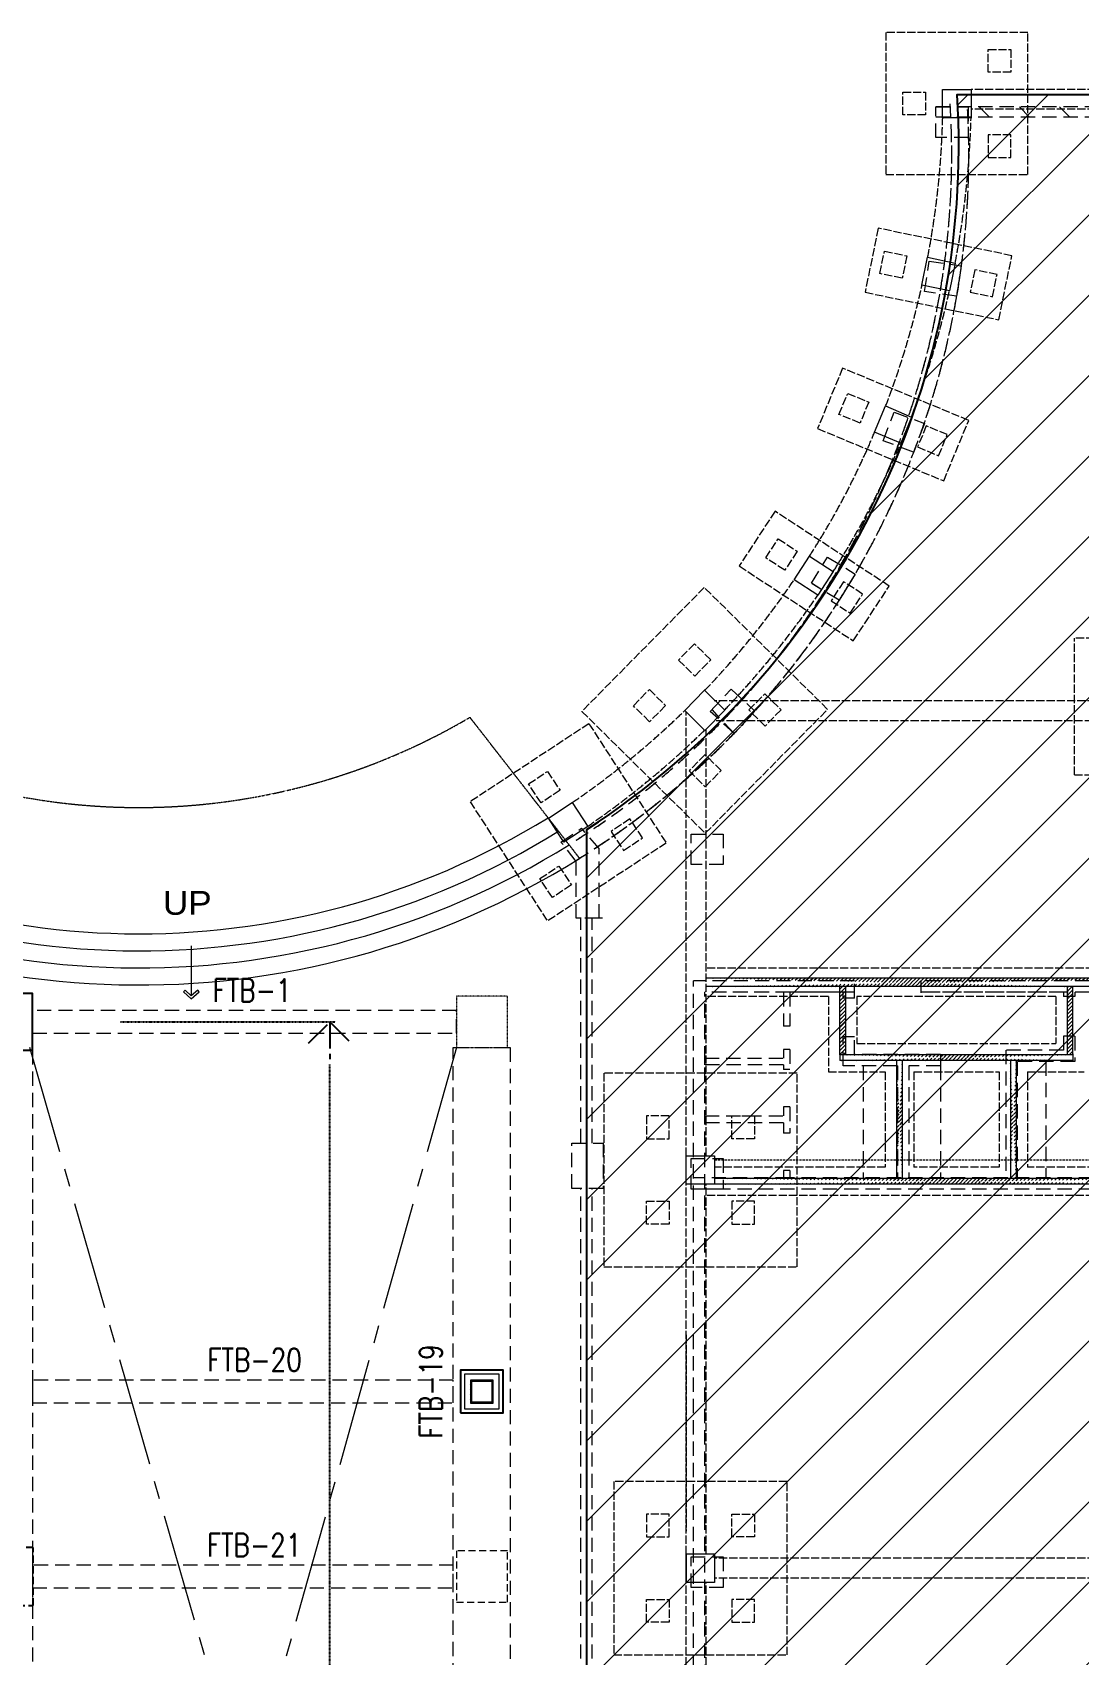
# Model space of a CAD drawing. Header units: millimetres. Extents: x 281969 to 501238, y -16030 to 119854.
# Drawn here: x 376889 to 395299, y 61835 to 90372 of the extents above; entities that cross this region are included whole.
import ezdxf

# ---------------------------------------------------------------- set-up
doc = ezdxf.new("R2010")
doc.units = ezdxf.units.MM
doc.header["$MEASUREMENT"] = 0
for name, pattern in [('ACAD_ISO02W100', [15, 12, -3]), ('CENTER2', [28.575, 19.05, -3.175, 3.175, -3.175]), ('DASHED', [0.75, 0.5, -0.25]), ('HIDDEN', [0.375, 0.25, -0.125]), ('HIDDEN2', [4.7625, 3.175, -1.5875]), ('PHANTOM2', [1.25, 0.625, -0.125, 0.125, -0.125, 0.125, -0.125])]:
    doc.linetypes.add(name, pattern=pattern)
doc.layers.get('0').update_dxf_attribs({"lineweight": 9})
for name, color, linetype, lineweight in [('A_ARCHITECTURAL BACKGROUND', 251, 'Continuous', 5), ('BASE PLATE', 5, 'Continuous', 18), ('BEAMS1', 2, 'HIDDEN', 9), ('BOUNDARY', 2, 'Continuous', 25), ('COLUMN', 7, 'Continuous', 13), ('GIRDER BEAM', 2, 'HIDDEN', 15), ('GIRDER GIRT', 4, 'HIDDEN', 18), ('HATCH', 8, 'Continuous', 5), ('OUTLINE', 252, 'CENTER2', 9), ('PEDESTAL CONCRETE', 20, 'Continuous', 25), ('PILECAPBAR', 40, 'ACAD_ISO02W100', 25), ('S-ANNO-DIMS', 252, 'Continuous', 5), ('S-Anno-Symb', 143, 'PHANTOM2', 15), ('TEXT_GG', 3, 'Continuous', 30), ('wall', 4, 'Continuous', 25), ('WALLFOOTING', 3, 'ACAD_ISO02W100', 20)]:
    doc.layers.add(name, color=color, linetype=linetype, lineweight=lineweight)
doc.styles.add('1', font='simplex.shx', dxfattribs={"width": 0.85, "height": 300})
doc.styles.add('MMTX$0$ESMX$0$X-OPTA1D', font='x-opta1d')
doc.styles.add('SIMPLEX', font='SIMPLEX.shx', dxfattribs={"width": 0.8, "height": 500})
doc.dimstyles.new('DIM_100', dxfattribs={"dimtxt": 400, "dimasz": 2, "dimexe": 100, "dimexo": 250, "dimgap": 250, "dimtad": 1, "dimdec": 0, "dimrnd": 1, "dimzin": 1, "dimdsep": 46, "dimtxsty": '1', "dimblk1": 'ESCADIM_ARW', "dimblk2": 'ESCADIM_ARW', "dimsah": 1, "dimcen": 50, "dimclrd": 256, "dimclre": 256, "dimclrt": 52, "dimazin": 0, "dimtfac": 1, "dimtdec": 0, "dimtofl": 0, "dimtmove": 0, "dimatfit": 3, "dimldrblk": 'ESCADIM_ARW', "dimfxl": 1, "dimtolj": 1, "dimtzin": 0, "dimarcsym": 0})
pattern_1 = [(225, (1744598.53, 1414065.856), (33.6759605, -33.6759605), [])]
pattern_2 = [(135, (-83138.37034, 154219.73038), (-0.1767766953, -0.1767766953), [])]

# ---------------------------------------------------------------- blocks, each defined once
blk = doc.blocks.new('FOUNDATION_JUBILLE')
at = {"layer": 'WALLFOOTING', "linetype": 'ACAD_ISO02W100', "lineweight": 20, "ltscale": 12}
h = blk.add_hatch(dxfattribs=at)
h.set_pattern_fill('ANSI31', color=256, scale=15, angle=-180, style=0)
h.set_pattern_definition(pattern_1)
edge = h.paths.add_edge_path()
edge.add_line((-103705, -46257), (-112505, -46257))
edge.add_line((-103705, -46107), (-112505, -46107))
edge.add_line((-106155, -46257), (-108755, -46257))
h = blk.add_hatch(dxfattribs=at)
h.set_pattern_fill('ANSI31', color=256, scale=15, angle=-180, style=0)
h.set_pattern_definition(pattern_1)
edge = h.paths.add_edge_path()
edge.add_line((-110155, -47457), (-110155, -46257))
edge.add_line((-110055, -46257), (-110055, -47457))
h = blk.add_hatch(dxfattribs=at)
h.set_pattern_fill('ANSI31', color=256, scale=15, angle=-180, style=0)
h.set_pattern_definition(pattern_1)
edge = h.paths.add_edge_path()
edge.add_line((-106055, -47457), (-106055, -46257))
edge.add_line((-106155, -46257), (-106155, -47457))
h = blk.add_hatch(dxfattribs=at)
h.set_pattern_fill('ANSI31', color=256, scale=15, angle=-180, style=0)
h.set_pattern_definition(pattern_1)
edge = h.paths.add_edge_path()
edge.add_line((-106055, -47457), (-110155, -47457))
edge.add_line((-106055, -47557), (-110155, -47557))
h = blk.add_hatch(dxfattribs=at)
h.set_pattern_fill('ANSI31', color=256, scale=15, angle=-180, style=0)
h.set_pattern_definition(pattern_1)
edge = h.paths.add_edge_path()
edge.add_line((-109155, -47557), (-109155, -49632))
edge.add_line((-109055, -47557), (-109055, -49632))
h = blk.add_hatch(dxfattribs=at)
h.set_pattern_fill('ANSI31', color=256, scale=15, angle=-180, style=0)
h.set_pattern_definition(pattern_1)
edge = h.paths.add_edge_path()
edge.add_line((-107055, -47557), (-107055, -49632))
edge.add_line((-107155, -47557), (-107155, -49632))
h = blk.add_hatch(dxfattribs=at)
h.set_pattern_fill('ANSI31', color=256, scale=15, angle=-180, style=0)
h.set_pattern_definition(pattern_1)
edge = h.paths.add_edge_path()
edge.add_line((-103855, -49632), (-112355, -49632))
edge.add_line((-103855, -49732), (-112355, -49732))
at = {"layer": 'BEAMS1', "color": 2, "linetype": 'HIDDEN2', "lineweight": 20, "ltscale": 12}
blk.add_line((-103855, -49307, 0), (-112355, -49307, 0), dxfattribs=at)
at = {"layer": 'COLUMN', "lineweight": 20}
blk.add_line((-112855, -56232, 0), (-112855, -56732, 0), dxfattribs=at)
at = {"layer": 'COLUMN', "lineweight": 20, "elevation": 0}
for points in [[(-107846, -30982), (-108346, -30982), (-108346, -30482), (-107846, -30482)], [(-108124, -33536), (-108224, -34023), (-108714, -33922), (-108613, -33432)], [(-108891, -36243), (-109081, -36702), (-109543, -36511), (-109352, -36049)], [(-110269, -38961), (-110539, -39378), (-110959, -39107), (-110687, -38687)], [(-112175, -41399), (-112531, -41047), (-112882, -41403), (-112527, -41754)], [(-114586, -43445), (-115005, -43717), (-115275, -43299), (-114859, -43022)], [(-112355, -49732), (-112855, -49732), (-112855, -49232), (-112355, -49232)], [(-112355, -49732), (-112855, -49732), (-112855, -49232), (-112355, -49232)], [(-112355, -56732), (-112855, -56732), (-112855, -56232), (-112355, -56232)]]:
    blk.add_lwpolyline(points, close=True, dxfattribs=at)
blk.add_lwpolyline([(-112855, -56232), (-112355, -56232), (-112355, -56732), (-112855, -56732)], dxfattribs=at)
at = {"layer": 'PILECAPBAR', "color": 40, "lineweight": 20, "ltscale": 12}
for p, q in [((-103855, -30482, 0), (-107846, -30482, 0)), ((-103855, -30832, 0), (-107846, -30832, 0)), ((-106030, -42532, 0), (-106030, -40132, 0)), ((-101180, -40132, 0), (-106030, -40132, 0)), ((-103855, -41232, 0), (-112363, -41232, 0)), ((-114566, -41635, 0), (-116655, -43008, 0)), ((-114566, -41635, 0), (-113206, -43733, 0)), ((-112855, -49232, 0), (-112855, -41430, 0)), ((-96705, -41582, 0), (-112363, -41582, 0)), ((-112505, -49232, 0), (-112505, -41732, 0)), ((-106030, -42532, 0), (-101180, -42532, 0)), ((-116655, -43008, 0), (-115295, -45106, 0)), ((-113206, -43733, 0), (-115295, -45106, 0)), ((-112855, -56232, 0), (-112855, -49732, 0)), ((-112505, -56232, 0), (-112505, -49732, 0)), ((-112855, -52382, 0), (-112855, -55832, 0)), ((-103855, -56307, 0), (-112355, -56307, 0)), ((-112855, -63232, 0), (-112855, -56732, 0)), ((-112505, -63232, 0), (-112505, -56732, 0)), ((-103855, -56657, 0), (-112355, -56657, 0))]:
    blk.add_line(p, q, dxfattribs=at)
for points, elevation in [([(-106846, -29482), (-109346, -29482), (-109346, -31982), (-106846, -31982)], 0), ([(-107146, -30182), (-107546, -30182), (-107546, -29782), (-107146, -29782)], 0), ([(-108646, -30932), (-109046, -30932), (-109046, -30532), (-108646, -30532)], 0), ([(-107146, -31282), (-107546, -31282), (-107546, -31682), (-107146, -31682)], 0), ([(-107128, -33407), (-109479, -32923), (-109710, -34050), (-107359, -34533)], 0), ([(-109369, -33329), (-108977, -33409), (-109057, -33801), (-109449, -33721)], 0), ([(-107389, -33736), (-107781, -33655), (-107861, -34047), (-107469, -34128)], 0), ([(-107888, -36303), (-110105, -35384), (-110545, -36447), (-108328, -37365)], 0), ([(-110016, -35827), (-109646, -35980), (-109799, -36350), (-110169, -36196)], 0), ([(-108264, -36553), (-108633, -36400), (-108786, -36769), (-108417, -36923)], 0), ([(-109286, -39216), (-111293, -37900), (-111924, -38862), (-109917, -40178)], 0), ([(-111237, -38384), (-110903, -38604), (-111123, -38938), (-111457, -38718)], 0), ([(-112537, -39240), (-114690, -41418), (-112520, -43562), (-110368, -41383)], -375), ([(-109753, -39357), (-110088, -39139), (-110306, -39474), (-109971, -39692)], 0), ([(-112709, -40231), (-112990, -40516), (-112705, -40797), (-112424, -40512)], 0), ([(-113784, -41320), (-113503, -41035), (-113218, -41316), (-113500, -41601)], 0), ([(-111187, -41391), (-111468, -41676), (-111753, -41394), (-111471, -41110)], 0), ([(-112521, -42744), (-112240, -42460), (-112524, -42179), (-112805, -42463)], -375), ([(-115073, -42806), (-115406, -43028), (-115627, -42695), (-115295, -42473)], 0), ([(-113955, -43865), (-113622, -43643), (-113844, -43310), (-114177, -43532)], 0), ([(-114873, -44470), (-115206, -44692), (-115428, -44359), (-115095, -44138)], 0), ([(-110905, -47782), (-114305, -47782), (-114305, -51182), (-110905, -51182)], 0), ([(-113155, -48532), (-113555, -48532), (-113555, -48932), (-113155, -48932)], 0), ([(-112055, -48532), (-111655, -48532), (-111655, -48932), (-112055, -48932)], 0), ([(-113155, -50432), (-113555, -50432), (-113555, -50032), (-113155, -50032)], 0), ([(-112055, -50432), (-111655, -50432), (-111655, -50032), (-112055, -50032)], 0), ([(-111080, -54957), (-114130, -54957), (-114130, -58007), (-111080, -58007)], 0), ([(-113555, -55932), (-113155, -55932), (-113155, -55532), (-113555, -55532)], 0), ([(-111655, -55932), (-112055, -55932), (-112055, -55532), (-111655, -55532)], 0), ([(-113555, -57032), (-113155, -57032), (-113155, -57432), (-113555, -57432)], 0), ([(-111655, -57032), (-112055, -57032), (-112055, -57432), (-111655, -57432)], 0)]:
    blk.add_lwpolyline(points, close=True, dxfattribs=dict(at, elevation=elevation))
for centre, radius, start, end in [((-123419, -30610, 0), 15078, 349.2069, 358.6312), ((-123850, -30525, 0), 16010, 349.1598, 358.3633), ((-122960, -30803, 0), 14588, 338.9166, 347.6495), ((-123850, -30525, 0), 16010, 339.0787, 347.3811), ((-122233, -31228, 0), 13746, 327.1349, 337.398), ((-123411, -30612, 0), 15569, 327.5724, 336.9737), ((-123179, -30833, 0), 14758, 316.1917, 325.9001), ((-123411, -30612, 0), 15569, 316.169, 325.7432), ((-123179, -30833, 0), 14758, 304.318, 314.2504), ((-123411, -30612, 0), 15569, 304.5157, 314.3289)]:
    blk.add_arc(centre, radius, start, end, dxfattribs=at)
at = {"layer": 'wall', "lineweight": 20}
for p, q in [((-103705, -46107, 0), (-112505, -46107, 0)), ((-103705, -46257, 0), (-112505, -46257, 0)), ((-110155, -47457, 0), (-110155, -46257, 0)), ((-110055, -46257, 0), (-110055, -47457, 0)), ((-106155, -46257, 0), (-108755, -46257, 0)), ((-106155, -46257, 0), (-106155, -47457, 0)), ((-106055, -47457, 0), (-106055, -46257, 0)), ((-106055, -47457, 0), (-110155, -47457, 0)), ((-106055, -47557, 0), (-110155, -47557, 0)), ((-109155, -47557, 0), (-109155, -49632, 0)), ((-109055, -47557, 0), (-109055, -49632, 0)), ((-107155, -47557, 0), (-107155, -49632, 0)), ((-107055, -47557, 0), (-107055, -49632, 0)), ((-103855, -49632, 0), (-112355, -49632, 0)), ((-103855, -49732, 0), (-112355, -49732, 0))]:
    blk.add_line(p, q, dxfattribs=at)
at = {"layer": 'WALLFOOTING', "linetype": 'ACAD_ISO02W100', "lineweight": 20, "ltscale": 12}
for p, q in [((-103705, -45932, 0), (-112505, -45932, 0)), ((-110355, -46432, 0), (-112505, -46432, 0)), ((-110355, -46432, 0), (-110355, -47757, 0)), ((-109855, -46432, 0), (-109855, -47257, 0)), ((-106355, -46432, 0), (-109855, -46432, 0)), ((-106355, -46432, 0), (-106355, -47257, 0)), ((-109855, -47257, 0), (-106355, -47257, 0)), ((-110155, -47457, 0), (-110155, -47557, 0)), ((-106055, -47438, 0), (-106055, -47457, 0)), ((-106055, -47457, 0), (-106055, -47557, 0)), ((-110355, -47757, 0), (-109355, -47757, 0)), ((-109355, -47757, 0), (-109355, -49432, 0)), ((-108855, -47757, 0), (-108855, -49432, 0)), ((-108855, -47757, 0), (-107355, -47757, 0)), ((-107355, -47757, 0), (-107355, -49432, 0)), ((-106855, -47757, 0), (-106855, -49432, 0)), ((-106855, -47757, 0), (-105855, -47757, 0)), ((-109355, -49432, 0), (-112355, -49432, 0)), ((-107355, -49432, 0), (-108855, -49432, 0)), ((-103855, -49432, 0), (-106855, -49432, 0)), ((-103705, -49932, 0), (-112505, -49932, 0))]:
    blk.add_line(p, q, dxfattribs=at)
blk = doc.blocks.new('G_GIRT')
at = {"layer": 'GIRDER GIRT', "linetype": 'HIDDEN', "ltscale": 1000, "elevation": 0}
for points in [[(51955, 75700), (44503, 75700), (44503, 75300), (51955, 75300)], [(52900, 56473), (51900, 56473), (51900, 75050), (52900, 75050)], [(51900, 65948), (44500, 65948), (44500, 65548), (51900, 65548)]]:
    blk.add_lwpolyline(points, close=True, dxfattribs=at)
at = {"layer": 'GIRDER GIRT', "linetype": 'HIDDEN', "ltscale": 1000}
for points in [[(44500, 56400), (43500, 56400), (43500, 75002), (44500, 75002)], [(51900, 69201), (44500, 69201), (44500, 68801), (51900, 68801)]]:
    blk.add_lwpolyline(points, close=True, dxfattribs=at)
blk = doc.blocks.new('EXISTING')
at = {"layer": 'HATCH', "linetype": 'HIDDEN', "ltscale": 0.5}
h = blk.add_hatch(dxfattribs=at)
h.set_pattern_fill('ANSI31', color=256, scale=2, angle=90, style=0)
h.set_pattern_definition(pattern_2)
h.paths.add_polyline_path([(-79726.716, -2147.869), (-79726.716, -2147.959), (-79724.779, -2147.959), (-79724.779, -2147.869)])
h = blk.add_hatch(dxfattribs=at)
h.set_pattern_fill('ANSI31', color=256, scale=2, angle=90, style=0)
h.set_pattern_definition(pattern_2)
h.paths.add_polyline_path([(-79726.716, -2147.869), (-79726.716, -2147.959), (-79724.779, -2147.959), (-79724.779, -2147.869)])
for p, q in [((-79717.504, -2147.869), (-79727.001, -2147.869)), ((-79717.504, -2147.959), (-79727.001, -2147.959)), ((-79728.775, -2153.377), (-79728.968, -2153.166)), ((-79728.775, -2153.377), (-79728.968, -2153.166)), ((-79730.296, -2154.331), (-79730.115, -2154.209)), ((-79730.296, -2154.331), (-79730.115, -2154.209)), ((-79729.961, -2154.388), (-79730.115, -2154.209)), ((-79729.961, -2154.388), (-79730.115, -2154.209)), ((-79730.163, -2154.502), (-79730.296, -2154.331)), ((-79730.163, -2154.502), (-79730.296, -2154.331)), ((-79730.163, -2155.001), (-79730.163, -2154.502)), ((-79730.163, -2155.001), (-79730.163, -2154.502)), ((-79729.961, -2155.001), (-79729.961, -2154.388)), ((-79729.961, -2155.001), (-79729.961, -2154.388)), ((-79729.961, -2155.001), (-79730.163, -2155.001)), ((-79729.931, -2155.001), (-79730.163, -2155.001)), ((-79730.123, -2156.977), (-79730.123, -2155.001)), ((-79730.023, -2156.977), (-79730.023, -2155.001)), ((-79729.132, -2163.289), (-79729.132, -2155.551)), ((-79727.715, -2155.551), (-79729.132, -2155.551)), ((-79727.715, -2155.551), (-79729.132, -2155.551)), ((-79727.715, -2155.551), (-79729.132, -2155.551)), ((-79729.032, -2163.189), (-79729.032, -2155.651)), ((-79728.284, -2155.651), (-79729.032, -2155.651)), ((-79728.284, -2155.651), (-79729.032, -2155.651)), ((-79727.715, -2155.651), (-79729.032, -2155.651)), ((-79728.341, -2155.651), (-79728.341, -2155.95)), ((-79728.284, -2155.651), (-79728.284, -2155.95)), ((-79727.815, -2155.651), (-79728.284, -2155.651)), ((-79727.815, -2155.651), (-79728.284, -2155.651)), ((-79727.815, -2155.704), (-79727.815, -2155.651)), ((-79727.715, -2155.704), (-79727.715, -2155.551)), ((-79720.964, -2155.552), (-79727.132, -2155.552)), ((-79727.132, -2155.552), (-79727.132, -2155.652)), ((-79720.964, -2155.552), (-79727.132, -2155.552)), ((-79727.132, -2155.552), (-79727.132, -2155.652)), ((-79720.964, -2155.552), (-79727.132, -2155.552)), ((-79727.132, -2155.558), (-79727.132, -2155.658)), ((-79725.879, -2155.652), (-79727.132, -2155.652)), ((-79725.879, -2155.652), (-79727.132, -2155.652)), ((-79720.964, -2155.652), (-79727.132, -2155.652)), ((-79725.879, -2155.652), (-79725.879, -2155.688)), ((-79725.879, -2155.652), (-79725.879, -2155.688)), ((-79725.879, -2155.652), (-79725.879, -2155.688)), ((-79720.964, -2155.652), (-79725.779, -2155.652)), ((-79725.779, -2155.652), (-79725.779, -2155.688)), ((-79720.964, -2155.652), (-79725.779, -2155.652)), ((-79725.779, -2155.652), (-79725.779, -2155.688)), ((-79725.779, -2155.652), (-79725.779, -2155.688)), ((-79727.715, -2155.704), (-79727.815, -2155.704)), ((-79725.779, -2155.688), (-79725.879, -2155.688)), ((-79725.779, -2155.688), (-79725.879, -2155.688)), ((-79725.779, -2155.688), (-79725.879, -2155.688)), ((-79728.284, -2155.95), (-79728.341, -2155.95)), ((-79727.815, -2156.299), (-79727.815, -2156.043)), ((-79727.715, -2156.043), (-79727.815, -2156.043)), ((-79727.715, -2156.199), (-79727.715, -2156.043)), ((-79725.879, -2156.039), (-79725.879, -2156.16)), ((-79725.779, -2156.039), (-79725.879, -2156.039)), ((-79725.779, -2156.039), (-79725.779, -2156.26)), ((-79728.341, -2156.156), (-79728.341, -2156.23)), ((-79728.284, -2156.156), (-79728.341, -2156.156)), ((-79728.284, -2156.156), (-79728.284, -2156.33)), ((-79726.961, -2156.199), (-79727.715, -2156.199)), ((-79726.961, -2156.199), (-79726.961, -2156.299)), ((-79725.879, -2156.16), (-79726.387, -2156.16)), ((-79726.387, -2156.16), (-79726.387, -2157.283)), ((-79728.341, -2156.29), (-79728.341, -2156.33)), ((-79728.284, -2156.33), (-79728.341, -2156.33)), ((-79727.339, -2156.299), (-79727.815, -2156.299)), ((-79727.64, -2156.299), (-79727.64, -2157.283)), ((-79727.339, -2156.299), (-79727.339, -2157.283)), ((-79727.239, -2156.299), (-79727.239, -2157.283)), ((-79726.961, -2156.299), (-79727.239, -2156.299)), ((-79726.961, -2156.299), (-79726.961, -2157.283)), ((-79725.779, -2156.26), (-79726.287, -2156.26)), ((-79726.287, -2156.26), (-79726.287, -2157.283)), ((-79726.033, -2156.26), (-79726.033, -2157.283)), ((-79728.341, -2156.66), (-79728.341, -2156.738)), ((-79728.284, -2156.66), (-79728.341, -2156.66)), ((-79728.284, -2156.66), (-79728.284, -2156.889)), ((-79728.341, -2156.798), (-79728.341, -2156.889)), ((-79728.284, -2156.889), (-79728.341, -2156.889)), ((-79728.341, -2157.219), (-79728.341, -2157.283)), ((-79728.284, -2157.219), (-79728.341, -2157.219)), ((-79728.284, -2157.219), (-79728.284, -2157.283)), ((-79728.284, -2157.283), (-79729.132, -2157.283)), ((-79724.494, -2157.283), (-79728.284, -2157.283)), ((-79730.123, -2167.884), (-79730.123, -2157.376)), ((-79730.023, -2167.884), (-79730.023, -2157.376)), ((-79724.494, -2157.383), (-79729.132, -2157.383))]:
    blk.add_line(p, q, dxfattribs=at)
at = {"layer": 'HATCH', "linetype": 'HIDDEN', "ltscale": 0.5, "elevation": 0}
for points in [[(-79726.716, -2147.869), (-79726.716, -2148.139), (-79727.001, -2148.139), (-79727.001, -2147.869)], [(-79726.716, -2147.869), (-79726.716, -2148.139), (-79727.001, -2148.139), (-79727.001, -2147.869)], [(-79726.778, -2149.267), (-79726.818, -2149.533), (-79727.1, -2149.491), (-79727.059, -2149.224)], [(-79727.102, -2150.652), (-79727.197, -2150.904), (-79727.463, -2150.803), (-79727.368, -2150.551)], [(-79727.71, -2151.975), (-79727.851, -2152.205), (-79728.094, -2152.057), (-79727.953, -2151.827)], [(-79728.591, -2153.18), (-79728.775, -2153.377), (-79728.984, -2153.183), (-79728.8, -2152.986)], [(-79728.591, -2153.18), (-79728.775, -2153.377), (-79728.984, -2153.183), (-79728.8, -2152.986)], [(-79728.869, -2154.261), (-79728.869, -2154.53), (-79729.153, -2154.53), (-79729.153, -2154.261)], [(-79728.869, -2154.261), (-79728.869, -2154.53), (-79729.153, -2154.53), (-79729.153, -2154.261)], [(-79729.926, -2156.977), (-79729.926, -2157.376), (-79730.202, -2157.376), (-79730.202, -2156.977)], [(-79728.869, -2157.113), (-79728.869, -2157.383), (-79729.153, -2157.383), (-79729.153, -2157.113)], [(-79728.869, -2160.615), (-79728.869, -2160.885), (-79729.153, -2160.885), (-79729.153, -2160.615)]]:
    blk.add_lwpolyline(points, close=True, dxfattribs=at)
for points in [[(-79727.762, -2152.06), (-79727.851, -2152.205), (-79728.089, -2152.06)], [(-79728.341, -2156.29), (-79729.032, -2156.29), (-79729.032, -2156.23), (-79728.341, -2156.23)], [(-79728.341, -2156.798), (-79729.032, -2156.798), (-79729.032, -2156.738), (-79728.341, -2156.738)]]:
    blk.add_lwpolyline(points, dxfattribs=at)
at = {"layer": 'HATCH', "linetype": 'HIDDEN', "ltscale": 0.5}
for centre, radius, start, end in [((-79734.006, -2148.292), 7.295, 301.7835, 3.6077), ((-79734.006, -2148.292), 7.145, 302.5318, 3.6077), ((-79734.006, -2148.292), 7.295, 303.5395, 2.2599), ((-79734.006, -2148.292), 7.145, 315.8037, 2.2599), ((-79734.006, -2148.292), 7.145, 302.5318, 328.1684), ((-79734.006, -2148.292), 7.295, 301.7835, 328.8969), ((-79734.006, -2148.292), 7.295, 303.5395, 328.8969), ((-79734.006, -2148.292), 7.145, 315.8037, 328.1684), ((-79733.653, -2148.782), 6.692, 303.3422, 313.9466)]:
    blk.add_arc(centre, radius, start, end, dxfattribs=at)
blk = doc.blocks.new('GF_PLAN NEW')
at = {"layer": 'A_ARCHITECTURAL BACKGROUND', "linetype": 'DASHED', "ltscale": 0.5}
blk.add_line((54121, 78360, 0), (52192, 80839, 0), dxfattribs=at)
blk.add_line((54121, 78360, 0), (52192, 80839, 0), dxfattribs=at)
at = {"layer": 'A_ARCHITECTURAL BACKGROUND', "linetype": 'ByBlock', "ltscale": 0.5}
blk.add_line((47294, 76821, 0), (47294, 75940, 0), dxfattribs=at)
at = {"layer": 'A_ARCHITECTURAL BACKGROUND', "linetype": 'ByBlock', "ltscale": 0.5, "elevation": 0}
for points in [[(47294, 75890), (47158, 76009), (47183, 76041), (47294, 75940)], [(47294, 75890), (47430, 76009), (47406, 76041), (47294, 75940)]]:
    blk.add_lwpolyline(points, dxfattribs=at)
at = {"layer": 'A_ARCHITECTURAL BACKGROUND', "linetype": 'DASHED', "ltscale": 0.5}
blk.add_arc((46373, 90724, 0), 11471, 258.2588, 300.4864, dxfattribs=at)
blk.add_arc((46373, 90724, 0), 11471, 258.2588, 300.4864, dxfattribs=at)
at = {"layer": 'A_ARCHITECTURAL BACKGROUND', "ltscale": 10}
for radius, start, end in [(13692, 236.2052, 301.6894), (13992, 235.84, 301.8225), (14292, 235.4934, 301.95), (14592, 235.1674, 302.0722)]:
    blk.add_arc((46373, 90724, 0), radius, start, end, dxfattribs=at)
at = {"layer": 'A_ARCHITECTURAL BACKGROUND', "lineweight": -3, "xscale": 2000.15698356808, "yscale": 2000.15698356808, "zscale": 2000.15698356808}
blk.add_blockref('EXISTING', (159526902, 4387646, 0), dxfattribs=at)
at = {"layer": 'A_ARCHITECTURAL BACKGROUND', "style": 'MMTX$0$ESMX$0$X-OPTA1D', "width": 1.1}
blk.add_text('UP', height=420, dxfattribs=at).set_placement((46794, 77366, 0))
blk = doc.blocks.new('_Open90')
at = {"color": 0, "linetype": 'ByBlock', "lineweight": -2}
for p, q in [((-0.5, 0.5), (0, 0)), ((0, 0), (-1, 0)), ((0, 0), (-0.5, -0.5))]:
    blk.add_line(p, q, dxfattribs=at)
blk = doc.blocks.new('*D16')
at = {"layer": 'Defpoints', "color": 0, "ltscale": 0.05, "transparency": 16777216}
for p in [(378189, 72976, 0), (382119, 72976), (379387, 8976, 0)]:
    blk.add_point(p, dxfattribs=at)
at = {"layer": 'S-Anno-Symb', "lineweight": -2, "ltscale": 0.05, "transparency": 16777216}
for p, q in [((378439, 72976), (382219, 72976)), ((382119, 9726), (382119, 72226)), ((379637, 8976), (382219, 8976))]:
    blk.add_line(p, q, dxfattribs=at)
at = {"layer": 'S-Anno-Symb', "lineweight": -2, "ltscale": 0.05, "transparency": 16777216, "xscale": 750, "yscale": 750, "zscale": 750}
for p, rotation in [((382119, 72976), 90), ((382119, 8976), 270)]:
    blk.add_blockref('_Open90', p, dxfattribs=dict(at, rotation=rotation))
blk = doc.blocks.new('ESCADIM_ARW')
at = {"color": 7}
blk.add_line((-150, 0), (150, 0), dxfattribs=at)
blk.add_circle((0, 0), 75, dxfattribs=at)

msp = doc.modelspace()

# ---------------------------------------------------------------- hatches: boundary and pattern name
at = {"layer": 'HATCH', "ltscale": 0.05}
h = msp.add_hatch(dxfattribs=at)
h.set_pattern_fill('ANSI31', color=56, scale=8000, style=0)
edge = h.paths.add_edge_path()
edge.add_line((411944.5, 73622.5), (400623.8, 73622.5))
edge.add_line((400623.8, 73622.5), (400623.8, 37961.1))
edge.add_line((400623.8, 37961.1), (386636.2, 37961.1))
edge.add_line((386636.2, 37961.1), (386636.2, 76361.2))
edge.add_arc((378854.9, 88383.3), 14320.6, 302.91294, 363.60773)
edge.add_line((393147.1, 89284.5), (411944.5, 89284.5))
edge.add_line((411944.5, 89284.5), (411944.5, 73622.5))
h.paths.add_polyline_path([(395963.5, 83369), (395963.5, 79538), (405284.2, 79538), (405284.2, 83369)], flags=0)
h = msp.add_hatch(dxfattribs=at)
h.set_pattern_fill('ANSI31', color=256, scale=250, style=0)
h.set_pattern_definition([(45, (340791.6, -2569.28), (-22.097087, 22.097087), [])])
h.paths.add_polyline_path([(384611, 66295.5), (384971, 66295.5), (384971, 66655.5), (384611, 66655.5)], flags=16)
h.paths.add_polyline_path([(384591, 66275.5), (384991, 66275.5), (384991, 66675.5), (384591, 66675.5)])

# ---------------------------------------------------------------- linework, layer by layer
at = {"layer": 'BASE PLATE', "ltscale": 0.05, "elevation": 0}
msp.add_lwpolyline([(384486.5, 66174), (385096.5, 66174), (385096.5, 66784), (384486.5, 66784)], close=True, dxfattribs=at)
at = {"layer": 'BOUNDARY', "ltscale": 0.05, "elevation": 0}
msp.add_lwpolyline([(411944.5, 73622.5), (400623.8, 73622.5), (400623.8, 37961.1), (386636.2, 37961.1), (386636.2, 76361.2, 0.2712011), (393147.1, 89284.5), (411944.5, 89284.5)], format="xyb", close=True, dxfattribs=at)
msp.add_lwpolyline([(411944.5, 73622.5), (400623.8, 73622.5), (400623.8, 37961.1), (386636.2, 37961.1), (386636.2, 76361.2, 0.2712011), (393147.1, 89284.5), (411944.5, 89284.5)], format="xyb", close=True, dxfattribs=at)
at = {"layer": 'COLUMN', "ltscale": 0.05, "elevation": 0}
for points in [[(384591, 66275.5), (384991, 66275.5), (384991, 66675.5), (384591, 66675.5)], [(384611, 66295.5), (384971, 66295.5), (384971, 66655.5), (384611, 66655.5)]]:
    msp.add_lwpolyline(points, close=True, dxfattribs=at)
at = {"layer": 'GIRDER BEAM', "ltscale": 0.05, "elevation": 0}
msp.add_lwpolyline([(384343.8, 72526), (385243.8, 72526), (385243.8, 73426), (384343.8, 73426)], close=True, dxfattribs=at)
at = {"layer": 'GIRDER BEAM', "linetype": 'HIDDEN', "ltscale": 500, "elevation": 0}
msp.add_lwpolyline([(384343.8, 62776), (385243.8, 62776), (385243.8, 63676), (384343.8, 63676)], close=True, dxfattribs=at)
at = {"layer": 'OUTLINE', "ltscale": 100}
for p, q in [((376838.7, 72531.1, 0), (384479.4, 45949.5, 0)), ((384343.8, 72526, 0), (376926.5, 46010.4, 0))]:
    msp.add_line(p, q, dxfattribs=at)
at = {"layer": 'PEDESTAL CONCRETE', "ltscale": 0.05, "elevation": 0}
for points in [[(375888.7, 72477.5), (376888.7, 72477.5), (376888.7, 73477.5), (375888.7, 73477.5)], [(384416.5, 66104), (385166.5, 66104), (385166.5, 66854), (384416.5, 66854)]]:
    msp.add_lwpolyline(points, close=True, dxfattribs=at)
at = {"layer": 'PEDESTAL CONCRETE', "linetype": 'HIDDEN', "ltscale": 500, "elevation": 0}
msp.add_lwpolyline([(375881.5, 62716.8), (376901.5, 62716.8), (376901.5, 63736.8), (375881.5, 63736.8)], close=True, dxfattribs=at)

# ---------------------------------------------------------------- block references
at = {"layer": 'A_ARCHITECTURAL BACKGROUND'}
msp.add_blockref('GF_PLAN NEW', (332388.1, -2507.2, 0), dxfattribs=at)
at = {"layer": 'GIRDER GIRT'}
msp.add_blockref('G_GIRT', (332388.7, -2524, 0), dxfattribs=at)
at = {"layer": 'S-ANNO-DIMS'}
msp.add_blockref('FOUNDATION_JUBILLE', (501238.3, 119854.2, 0), dxfattribs=at)

# ---------------------------------------------------------------- texts
at = {"layer": 'TEXT_GG', "char_height": 400, "attachment_point": 5, "style": 'SIMPLEX'}
for s, insert in [('\\A1;FTB-1', (380751.3, 73531.6, 0)), ('\\A1;FTB-20', (380795.3, 67032.6, 0)), ('\\A1;FTB-21', (380787.2, 63779.6, 0))]:
    msp.add_mtext(s, dxfattribs=dict(at, insert=insert))
at = {"layer": 'TEXT_GG', "insert": (383894.2, 66479, 0), "char_height": 400, "attachment_point": 5, "rotation": 90, "style": 'SIMPLEX'}
msp.add_mtext('\\A1;FTB-19', dxfattribs=at)

# ---------------------------------------------------------------- dimensions: what is measured, and where the dimension line sits
at = {"layer": 'S-Anno-Symb', "ltscale": 0.05}
dim = msp.add_linear_dim(base=(382118.7, 72976, 0), p1=(379386.7, 8975.7, 0), p2=(378188.7, 72976, 0), angle=90, text=' ', dimstyle='DIM_100', override={"dimasz": 750, "dimblk1": 'Open90', "dimblk2": 'Open90', "dimfxl": 125}, dxfattribs=at)
dim.commit()
dim.dimension.update_dxf_attribs({"geometry": '*D16', "text_midpoint": (382118.7, 40975.9, 0)})

doc.saveas('drawing.dxf')
